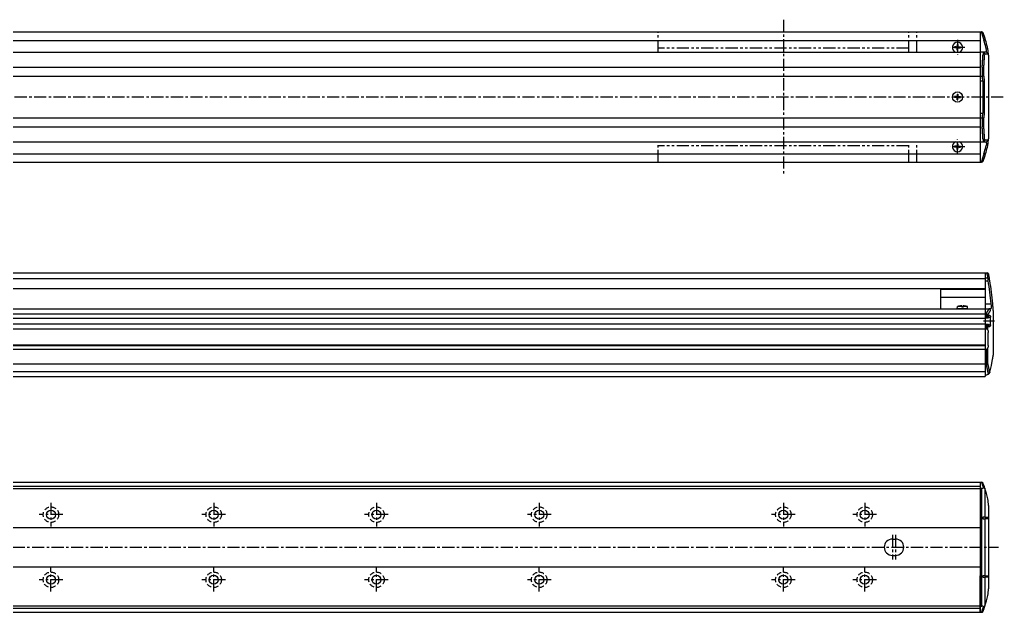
# Model space of a CAD drawing. Extents: x -708 to 484, y 160 to 576.
# Drawn here: x -120 to 484, y 212 to 576 of the extents above; entities that cross this region are included whole.
import ezdxf

# ---------------------------------------------------------------- set-up
doc = ezdxf.new("R2010")
doc.units = 0
for name, pattern in [('CENTER', [12, 7.5, -1.5, 1.5, -1.5]), ('DASHED', [4.5, 3, -1.5]), ('PHANTOM', [15, 7.5, -1.5, 1.5, -1.5, 1.5, -1.5])]:
    doc.linetypes.add(name, pattern=pattern)
doc.layers.get('0').update_dxf_attribs({"linetype": 'CONTINUOUS'})
doc.layers.add('CENTER', color=1, linetype='CENTER')

# ---------------------------------------------------------------- blocks, each defined once
blk = doc.blocks.new('DTL0004')
at = {"color": 0, "linetype": 'CONTINUOUS'}
for p, q in [((-3.15, 0), (-3.04, 1.3)), ((3.15, 0), (-3.15, 0)), ((-0.4, 1.3), (-3.04, 1.3)), ((-0.4, 1.89), (-0.4, 0.9)), ((0.4, 0.9), (-0.4, 0.9)), ((0.4, 1.89), (0.4, 0.9)), ((3.04, 1.3), (0.4, 1.3)), ((3.15, 0), (3.04, 1.3))]:
    blk.add_line(p, q, dxfattribs=at)
for start, end in [(92.87228, 112.35653), (67.64347, 87.12772)]:
    blk.add_arc((0, -6.08), 7.98, start, end, dxfattribs=at)
at = {"color": 0}
blk.add_point((0, 0), dxfattribs=at)
blk.add_point((0, 0), dxfattribs=at)

msp = doc.modelspace()

# ---------------------------------------------------------------- linework, layer by layer
at = {"color": 7, "linetype": 'CONTINUOUS'}
for p, q in [((-537.79, 568.36), (470.21, 568.36)), ((470.21, 568.36), (470.21, 488.36)), ((470.21, 568.36), (470.79, 568.36)), ((470.99, 568.36), (470.79, 568.36)), ((-223.79, 563.16), (470.21, 563.16)), ((472.6, 563.19), (472.45, 563.17)), ((454.46, 559.11), (454.46, 558.61)), ((455.21, 559.11), (454.46, 559.11)), ((455.21, 558.61), (454.46, 558.61)), ((455.96, 560.61), (455.96, 559.86)), ((455.96, 560.61), (456.46, 560.61)), ((455.96, 557.11), (455.96, 557.87)), ((455.96, 557.11), (456.46, 557.11)), ((456.46, 560.61), (456.46, 559.86)), ((456.46, 557.11), (456.46, 557.87)), ((457.2, 559.11), (457.96, 559.11)), ((457.2, 558.61), (457.96, 558.61)), ((457.96, 559.11), (457.96, 558.61)), ((473.59, 558.86), (473.81, 558.13)), ((474.79, 558.09), (474.57, 559.08)), ((-537.79, 555.86), (470.21, 555.86)), ((473.88, 555.86), (470.21, 555.86)), ((473.04, 554.86), (474.87, 554.86)), ((475.11, 555.98), (475.11, 555.99)), ((475.21, 554.01), (475.21, 502.71)), ((-537.79, 546.63), (470.21, 546.63)), ((471.39, 546.61), (471.4, 546.61)), ((471.4, 546.61), (471.4, 541.12)), ((472.38, 541.7), (472.38, 546.44)), ((-537.79, 541.1), (470.21, 541.1)), ((470.21, 541.11), (471.29, 541.11)), ((470.21, 538.36), (471.72, 538.36)), ((471.4, 541.12), (471.29, 541.11)), ((471.72, 538.36), (471.72, 518.36)), ((472.71, 518.36), (472.71, 538.36)), ((454.46, 528.61), (454.46, 528.11)), ((455.21, 528.61), (454.46, 528.61)), ((455.21, 528.11), (454.46, 528.11)), ((455.96, 530.11), (455.96, 529.36)), ((455.96, 530.11), (456.46, 530.11)), ((455.96, 526.61), (455.96, 527.37)), ((455.96, 526.61), (456.46, 526.61)), ((456.46, 530.11), (456.46, 529.36)), ((456.46, 526.61), (456.46, 527.37)), ((457.2, 528.61), (457.96, 528.61)), ((457.2, 528.11), (457.96, 528.11)), ((457.96, 528.61), (457.96, 528.11)), ((-537.79, 515.63), (470.21, 515.63)), ((470.21, 518.36), (471.72, 518.36)), ((470.21, 515.61), (471.29, 515.61)), ((471.29, 515.61), (471.4, 515.61)), ((471.4, 515.61), (471.4, 510.11)), ((472.38, 510.29), (472.38, 515.02)), ((-537.79, 510.09), (470.21, 510.09)), ((471.4, 510.11), (471.39, 510.11)), ((474.87, 501.86), (473.04, 501.86)), ((-537.79, 500.86), (470.21, 500.86)), ((454.46, 498.11), (454.46, 497.61)), ((455.21, 498.11), (454.46, 498.11)), ((455.21, 497.61), (454.46, 497.61)), ((455.96, 499.61), (455.96, 498.86)), ((455.96, 499.61), (456.46, 499.61)), ((455.96, 496.11), (455.96, 496.87)), ((455.96, 496.11), (456.46, 496.11)), ((456.46, 499.61), (456.46, 498.86)), ((456.46, 496.11), (456.46, 496.87)), ((457.2, 498.11), (457.96, 498.11)), ((457.2, 497.61), (457.96, 497.61)), ((457.96, 498.11), (457.96, 497.61)), ((470.21, 500.86), (473.88, 500.86)), ((473.59, 497.86), (473.81, 498.6)), ((474.57, 497.64), (474.79, 498.64)), ((475.11, 500.73), (475.11, 500.75)), ((-223.79, 493.56), (470.21, 493.56)), ((472.6, 493.54), (472.45, 493.56)), ((-537.79, 488.36), (470.21, 488.36)), ((470.21, 488.36), (470.79, 488.36)), ((470.79, 488.36), (470.99, 488.36)), ((-223.79, 420.28), (473.21, 420.28)), ((473.21, 420.28), (473.21, 357.78)), ((473.21, 420.28), (473.21, 410.78)), ((473.21, 420.28), (474.39, 420.28)), ((473.21, 420.28), (473.21, 410.78)), ((473.21, 417.39), (474.9, 417.39)), ((474.4, 420.28), (474.39, 420.28)), ((-223.79, 416.92), (473.21, 416.92)), ((473.21, 415.51), (475.06, 415.51)), ((-223.79, 410.78), (473.21, 410.78)), ((445.71, 410.78), (445.71, 398.28)), ((445.71, 410.31), (473.21, 410.31)), ((445.71, 405.32), (473.21, 405.32)), ((473.21, 401.28), (476.88, 401.28)), ((-537.79, 398.28), (473.21, 398.28)), ((-537.79, 395.28), (473.21, 395.28)), ((473.21, 398.28), (475.45, 398.28)), ((473.21, 398.28), (473.21, 356.78)), ((473.21, 395.28), (473.79, 395.28)), ((473.79, 395.28), (473.99, 395.26)), ((473.99, 395.26), (473.99, 392.68)), ((474.92, 392.68), (474.92, 394.7)), ((476.12, 394.13), (475.17, 394.13)), ((475.17, 394.13), (475.17, 392.68)), ((475.17, 393.13), (476.44, 393.13)), ((476.59, 398.28), (475.45, 398.28)), ((475.45, 398.28), (475.6, 398.27)), ((476.44, 388.43), (476.44, 393.13)), ((476.81, 398.37), (476.59, 398.28)), ((478.11, 398.6), (478.11, 398.59)), ((478.21, 397.28), (478.21, 369.78)), ((-537.79, 392.53), (473.21, 392.53)), ((-537.79, 389.03), (473.21, 389.03)), ((473.21, 392.68), (475.17, 392.68)), ((473.21, 388.88), (475.17, 388.88)), ((473.99, 388.88), (473.99, 386.02)), ((474.92, 385.21), (474.92, 388.88)), ((475.17, 388.88), (475.17, 387.43)), ((475.17, 388.43), (476.44, 388.43)), ((475.17, 387.43), (476.12, 387.43)), ((-537.79, 386.02), (473.21, 386.02)), ((473.21, 386.02), (473.99, 386.02)), ((475.06, 375.78), (475.06, 383.78)), ((-537.79, 376.08), (473.21, 376.08)), ((-537.79, 375.78), (473.21, 375.78)), ((-537.79, 373.54), (473.21, 373.54)), ((473.21, 373.54), (473.99, 373.54)), ((473.99, 373.54), (473.99, 364.28)), ((474.92, 364.55), (474.92, 374.35)), ((-537.79, 364.55), (473.21, 364.55)), ((473.21, 364.28), (473.93, 364.28)), ((473.99, 364.28), (473.93, 364.28)), ((-537.79, 359.78), (473.21, 359.78)), ((-537.79, 356.78), (473.21, 356.78)), ((473.21, 357.78), (474.15, 357.78)), ((476.09, 359.31), (476.05, 359.17)), ((-537.79, 291.83), (470.21, 291.83)), ((470.21, 291.83), (470.21, 211.83)), ((470.21, 291.83), (470.21, 269.38)), ((470.21, 291.83), (470.93, 291.83)), ((470.93, 291.83), (470.99, 291.83)), ((-537.79, 289.23), (470.21, 289.23)), ((-537.79, 287.83), (470.21, 287.83)), ((470.21, 288.08), (471.15, 288.08)), ((471.15, 215.58), (471.15, 288.08)), ((473.05, 288.04), (473.09, 287.91)), ((473.09, 287.91), (473.09, 270.33)), ((475.21, 277.48), (475.21, 226.18)), ((470.66, 270.33), (470.21, 270.33)), ((470.21, 269.38), (470.66, 269.37)), ((470.66, 270.33), (470.66, 233.33)), ((473.09, 270.33), (471.71, 270.33)), ((471.71, 270.33), (471.71, 269.33)), ((471.71, 269.33), (473.09, 269.33)), ((473.09, 270.33), (475.04, 270.33)), ((473.09, 269.33), (473.09, 234.33)), ((475.04, 269.33), (473.09, 269.33)), ((475.04, 270.33), (475.21, 270.27)), ((475.21, 269.27), (475.04, 269.33)), ((-537.79, 263.83), (470.21, 263.83)), ((416.21, 256.83), (418.21, 256.83)), ((416.21, 246.83), (418.21, 246.83)), ((-537.79, 239.83), (470.21, 239.83)), ((470.66, 234.29), (470.21, 234.28)), ((470.21, 211.83), (470.21, 234.28)), ((470.66, 233.33), (470.21, 233.33)), ((473.09, 234.33), (471.71, 234.33)), ((471.71, 233.33), (471.71, 234.33)), ((471.71, 233.33), (473.09, 233.33)), ((473.09, 234.33), (475.04, 234.33)), ((473.09, 233.33), (473.09, 215.75)), ((475.04, 233.33), (473.09, 233.33)), ((475.04, 234.33), (475.21, 234.39)), ((475.21, 233.39), (475.04, 233.33)), ((-537.79, 215.83), (470.21, 215.83)), ((-537.79, 214.43), (470.21, 214.43)), ((-537.79, 211.83), (470.21, 211.83)), ((470.21, 215.58), (471.15, 215.58)), ((470.21, 211.83), (470.93, 211.83)), ((470.99, 211.83), (470.93, 211.83)), ((473.09, 215.75), (473.05, 215.62))]:
    msp.add_line(p, q, dxfattribs=at)
at = {"color": 3, "linetype": 'PHANTOM'}
for p, q in [((272.21, 555.86), (272.21, 568.36)), ((426.21, 555.86), (426.21, 568.36)), ((431.21, 555.86), (431.21, 568.36)), ((426.21, 558.36), (272.21, 558.36)), ((272.21, 488.36), (272.21, 500.86)), ((426.21, 498.36), (272.21, 498.36)), ((426.21, 488.36), (426.21, 500.86)), ((431.21, 488.36), (431.21, 500.86))]:
    msp.add_line(p, q, dxfattribs=at)
at = {"color": 7, "linetype": 'CONTINUOUS'}
for points in [[(473.49, 563.19), (473.49, 563.19), (473.48, 563.21), (473.37, 563.27), (473.17, 563.28), (472.9, 563.25), (472.6, 563.19)], [(474.11, 556.67), (474.02, 557.22), (473.81, 558.13)], [(474.11, 500.06), (474.02, 499.5), (473.81, 498.6)], [(473.49, 493.54), (473.49, 493.54), (473.48, 493.52), (473.37, 493.46), (473.17, 493.45), (472.9, 493.48), (472.6, 493.54)], [(475.06, 415.51), (475.02, 415.94), (474.97, 416.56), (474.93, 417.06), (474.9, 417.39)], [(476.81, 398.37), (477.02, 398.77), (477.11, 399.24)], [(476.12, 394.13), (476.13, 394.13), (476.24, 394.06), (476.33, 393.89), (476.39, 393.65), (476.43, 393.36), (476.44, 393.13)], [(476.44, 388.43), (476.43, 388.33), (476.41, 388.01), (476.35, 387.72), (476.25, 387.52), (476.15, 387.43), (476.12, 387.43)], [(474.92, 385.21), (475, 384.72), (475.06, 383.78)], [(475.06, 375.78), (475.04, 375.24), (474.92, 374.35)], [(476.09, 359.31), (477.01, 363.4), (477.79, 367.36)], [(473.05, 288.04), (473.01, 288.14), (472.86, 288.27), (472.6, 288.32), (472.21, 288.25)], [(474.79, 281.56), (474.01, 284.83), (473.09, 287.91)], [(473.09, 215.75), (474.01, 218.84), (474.79, 222.1)], [(472.21, 215.41), (472.42, 215.35), (472.73, 215.35), (472.95, 215.45), (473.05, 215.62)]]:
    msp.add_lwpolyline(points, dxfattribs=at)
for points in [[(471.39, 546.61, 0), (471.39, 546.68, 0), (471.39, 546.74, 0), (471.4, 546.8, 0), (471.4, 546.86, 0), (471.41, 546.92, 0), (471.41, 546.99, 0), (471.42, 547.05, 0), (471.42, 547.11, 0), (471.42, 547.17, 0), (471.43, 547.23, 0), (471.43, 547.29, 0), (471.44, 547.36, 0), (471.44, 547.42, 0), (471.44, 547.48, 0), (471.45, 547.54, 0), (471.45, 547.6, 0), (471.46, 547.67, 0), (471.46, 547.73, 0), (471.46, 547.79, 0), (471.47, 547.85, 0), (471.47, 547.91, 0), (471.48, 547.98, 0), (471.48, 548.04, 0), (471.49, 548.1, 0), (471.49, 548.16, 0), (471.49, 548.22, 0), (471.5, 548.29, 0), (471.5, 548.35, 0), (471.51, 548.41, 0), (471.51, 548.47, 0), (471.51, 548.53, 0), (471.52, 548.6, 0), (471.52, 548.66, 0), (471.53, 548.72, 0), (471.53, 548.78, 0), (471.53, 548.84, 0), (471.54, 548.9, 0), (471.54, 548.97, 0), (471.55, 549.03, 0), (471.55, 549.09, 0), (471.56, 549.15, 0), (471.56, 549.22, 0), (471.56, 549.28, 0), (471.57, 549.34, 0), (471.57, 549.4, 0), (471.57, 549.46, 0), (471.58, 549.52, 0), (471.58, 549.59, 0), (471.59, 549.65, 0), (471.59, 549.71, 0), (471.6, 549.77, 0), (471.6, 549.84, 0), (471.6, 549.9, 0), (471.61, 549.96, 0), (471.61, 550.02, 0), (471.61, 550.08, 0), (471.62, 550.14, 0), (471.62, 550.21, 0), (471.63, 550.27, 0), (471.63, 550.33, 0), (471.63, 550.39, 0), (471.64, 550.45, 0), (471.64, 550.52, 0), (471.65, 550.58, 0), (471.65, 550.64, 0), (471.65, 550.7, 0), (471.66, 550.76, 0), (471.66, 550.83, 0), (471.67, 550.89, 0), (471.67, 550.95, 0), (471.68, 551.01, 0), (471.68, 551.07, 0), (471.68, 551.14, 0), (471.69, 551.2, 0), (471.69, 551.26, 0), (471.69, 551.32, 0), (471.7, 551.38, 0), (471.7, 551.45, 0), (471.71, 551.51, 0), (471.71, 551.57, 0), (471.71, 551.63, 0), (471.72, 551.69, 0), (471.72, 551.76, 0), (471.73, 551.82, 0), (471.73, 551.88, 0), (471.74, 551.94, 0), (471.74, 552, 0), (471.74, 552.07, 0), (471.75, 552.13, 0), (471.75, 552.19, 0), (471.75, 552.25, 0), (471.76, 552.31, 0), (471.76, 552.38, 0), (471.77, 552.44, 0), (471.77, 552.5, 0), (471.77, 552.56, 0), (471.78, 552.62, 0), (471.78, 552.69, 0), (471.79, 552.75, 0), (471.79, 552.81, 0), (471.79, 552.87, 0), (471.8, 552.93, 0), (471.8, 553, 0), (471.8, 553.06, 0), (471.81, 553.12, 0), (471.81, 553.18, 0), (471.82, 553.24, 0), (471.82, 553.31, 0), (471.82, 553.37, 0), (471.83, 553.43, 0), (471.83, 553.49, 0), (471.84, 553.55, 0), (471.84, 553.62, 0), (471.84, 553.68, 0), (471.85, 553.74, 0), (471.85, 553.8, 0), (471.86, 553.87, 0), (471.86, 553.93, 0), (471.86, 553.99, 0), (471.87, 554.05, 0), (471.87, 554.11, 0), (471.88, 554.17, 0), (471.88, 554.24, 0), (471.88, 554.3, 0), (471.89, 554.36, 0), (471.89, 554.42, 0), (471.89, 554.49, 0), (471.9, 554.55, 0)], [(472.38, 546.44, 0), (472.38, 546.5, 0), (472.39, 546.56, 0), (472.39, 546.62, 0), (472.4, 546.68, 0), (472.4, 546.74, 0), (472.4, 546.8, 0), (472.41, 546.86, 0), (472.41, 546.92, 0), (472.42, 546.98, 0), (472.42, 547.04, 0), (472.43, 547.1, 0), (472.43, 547.16, 0), (472.43, 547.23, 0), (472.44, 547.29, 0), (472.44, 547.35, 0), (472.45, 547.41, 0), (472.45, 547.47, 0), (472.45, 547.53, 0), (472.46, 547.59, 0), (472.46, 547.65, 0), (472.47, 547.71, 0), (472.47, 547.77, 0), (472.47, 547.83, 0), (472.48, 547.89, 0), (472.48, 547.95, 0), (472.49, 548.01, 0), (472.49, 548.07, 0), (472.49, 548.13, 0), (472.5, 548.2, 0), (472.5, 548.26, 0), (472.51, 548.32, 0), (472.51, 548.38, 0), (472.51, 548.44, 0), (472.52, 548.5, 0), (472.52, 548.56, 0), (472.53, 548.62, 0), (472.53, 548.68, 0), (472.53, 548.74, 0), (472.54, 548.8, 0), (472.54, 548.86, 0), (472.55, 548.92, 0), (472.55, 548.98, 0), (472.55, 549.04, 0), (472.56, 549.11, 0), (472.56, 549.17, 0), (472.57, 549.23, 0), (472.57, 549.29, 0), (472.57, 549.35, 0), (472.58, 549.41, 0), (472.58, 549.47, 0), (472.59, 549.53, 0), (472.59, 549.59, 0), (472.59, 549.65, 0), (472.6, 549.71, 0), (472.6, 549.77, 0), (472.61, 549.83, 0), (472.61, 549.89, 0), (472.61, 549.96, 0), (472.62, 550.02, 0), (472.62, 550.08, 0), (472.63, 550.14, 0), (472.63, 550.2, 0), (472.63, 550.26, 0), (472.64, 550.32, 0), (472.64, 550.38, 0), (472.64, 550.44, 0), (472.65, 550.5, 0), (472.65, 550.56, 0), (472.66, 550.62, 0), (472.66, 550.68, 0), (472.67, 550.74, 0), (472.67, 550.8, 0), (472.67, 550.87, 0), (472.68, 550.93, 0), (472.68, 550.99, 0), (472.68, 551.05, 0), (472.69, 551.11, 0), (472.69, 551.17, 0), (472.7, 551.23, 0), (472.7, 551.29, 0), (472.7, 551.35, 0), (472.71, 551.41, 0), (472.71, 551.47, 0), (472.72, 551.53, 0), (472.72, 551.59, 0), (472.72, 551.65, 0), (472.73, 551.71, 0), (472.73, 551.78, 0), (472.74, 551.84, 0), (472.74, 551.9, 0), (472.74, 551.96, 0), (472.75, 552.02, 0), (472.75, 552.08, 0), (472.75, 552.14, 0), (472.76, 552.2, 0), (472.76, 552.26, 0), (472.77, 552.32, 0), (472.77, 552.38, 0), (472.77, 552.44, 0), (472.78, 552.5, 0), (472.78, 552.57, 0), (472.79, 552.63, 0), (472.79, 552.69, 0), (472.79, 552.75, 0), (472.8, 552.81, 0), (472.8, 552.87, 0), (472.8, 552.93, 0), (472.81, 552.99, 0), (472.81, 553.05, 0), (472.82, 553.11, 0), (472.82, 553.17, 0), (472.82, 553.23, 0), (472.83, 553.29, 0), (472.83, 553.35, 0), (472.83, 553.42, 0), (472.84, 553.48, 0), (472.84, 553.54, 0), (472.85, 553.6, 0), (472.85, 553.66, 0), (472.85, 553.72, 0), (472.86, 553.78, 0), (472.86, 553.84, 0), (472.87, 553.9, 0), (472.87, 553.96, 0), (472.87, 554.02, 0), (472.88, 554.08, 0), (472.88, 554.14, 0), (472.88, 554.21, 0)], [(471.9, 502.18, 0), (471.89, 502.24, 0), (471.89, 502.3, 0), (471.89, 502.37, 0), (471.88, 502.43, 0), (471.88, 502.49, 0), (471.88, 502.55, 0), (471.87, 502.61, 0), (471.87, 502.68, 0), (471.86, 502.74, 0), (471.86, 502.8, 0), (471.86, 502.86, 0), (471.85, 502.92, 0), (471.85, 502.99, 0), (471.84, 503.05, 0), (471.84, 503.11, 0), (471.84, 503.17, 0), (471.83, 503.24, 0), (471.83, 503.3, 0), (471.82, 503.36, 0), (471.82, 503.42, 0), (471.82, 503.48, 0), (471.81, 503.54, 0), (471.81, 503.61, 0), (471.8, 503.67, 0), (471.8, 503.73, 0), (471.8, 503.79, 0), (471.79, 503.85, 0), (471.79, 503.92, 0), (471.79, 503.98, 0), (471.78, 504.04, 0), (471.78, 504.1, 0), (471.77, 504.17, 0), (471.77, 504.23, 0), (471.77, 504.29, 0), (471.76, 504.35, 0), (471.76, 504.41, 0), (471.75, 504.48, 0), (471.75, 504.54, 0), (471.75, 504.6, 0), (471.74, 504.66, 0), (471.74, 504.72, 0), (471.74, 504.79, 0), (471.73, 504.85, 0), (471.73, 504.91, 0), (471.72, 504.97, 0), (471.72, 505.03, 0), (471.71, 505.1, 0), (471.71, 505.16, 0), (471.71, 505.22, 0), (471.7, 505.28, 0), (471.7, 505.34, 0), (471.69, 505.4, 0), (471.69, 505.47, 0), (471.69, 505.53, 0), (471.68, 505.59, 0), (471.68, 505.65, 0), (471.68, 505.71, 0), (471.67, 505.78, 0), (471.67, 505.84, 0), (471.66, 505.9, 0), (471.66, 505.96, 0), (471.65, 506.02, 0), (471.65, 506.09, 0), (471.65, 506.15, 0), (471.64, 506.21, 0), (471.64, 506.27, 0), (471.63, 506.33, 0), (471.63, 506.4, 0), (471.63, 506.46, 0), (471.62, 506.52, 0), (471.62, 506.58, 0), (471.61, 506.64, 0), (471.61, 506.71, 0), (471.61, 506.77, 0), (471.6, 506.83, 0), (471.6, 506.89, 0), (471.6, 506.95, 0), (471.59, 507.02, 0), (471.59, 507.08, 0), (471.58, 507.14, 0), (471.58, 507.2, 0), (471.57, 507.26, 0), (471.57, 507.33, 0), (471.57, 507.39, 0), (471.56, 507.45, 0), (471.56, 507.51, 0), (471.56, 507.57, 0), (471.55, 507.64, 0), (471.55, 507.7, 0), (471.54, 507.76, 0), (471.54, 507.82, 0), (471.53, 507.88, 0), (471.53, 507.95, 0), (471.53, 508.01, 0), (471.52, 508.07, 0), (471.52, 508.13, 0), (471.51, 508.19, 0), (471.51, 508.26, 0), (471.51, 508.32, 0), (471.5, 508.38, 0), (471.5, 508.44, 0), (471.49, 508.5, 0), (471.49, 508.57, 0), (471.49, 508.63, 0), (471.48, 508.69, 0), (471.48, 508.75, 0), (471.47, 508.81, 0), (471.47, 508.88, 0), (471.46, 508.94, 0), (471.46, 509, 0), (471.46, 509.06, 0), (471.45, 509.12, 0), (471.45, 509.18, 0), (471.44, 509.25, 0), (471.44, 509.31, 0), (471.44, 509.37, 0), (471.43, 509.43, 0), (471.43, 509.49, 0), (471.42, 509.56, 0), (471.42, 509.62, 0), (471.42, 509.68, 0), (471.41, 509.74, 0), (471.41, 509.8, 0), (471.4, 509.87, 0), (471.4, 509.93, 0), (471.39, 509.99, 0), (471.39, 510.05, 0), (471.39, 510.11, 0)], [(472.88, 502.52, 0), (472.88, 502.58, 0), (472.88, 502.64, 0), (472.87, 502.7, 0), (472.87, 502.76, 0), (472.87, 502.83, 0), (472.86, 502.89, 0), (472.86, 502.95, 0), (472.85, 503.01, 0), (472.85, 503.07, 0), (472.85, 503.13, 0), (472.84, 503.19, 0), (472.84, 503.25, 0), (472.83, 503.31, 0), (472.83, 503.37, 0), (472.83, 503.43, 0), (472.82, 503.49, 0), (472.82, 503.55, 0), (472.82, 503.62, 0), (472.81, 503.68, 0), (472.81, 503.74, 0), (472.8, 503.8, 0), (472.8, 503.86, 0), (472.8, 503.92, 0), (472.79, 503.98, 0), (472.79, 504.04, 0), (472.79, 504.1, 0), (472.78, 504.16, 0), (472.78, 504.22, 0), (472.77, 504.28, 0), (472.77, 504.34, 0), (472.77, 504.4, 0), (472.76, 504.47, 0), (472.76, 504.53, 0), (472.75, 504.59, 0), (472.75, 504.65, 0), (472.75, 504.71, 0), (472.74, 504.77, 0), (472.74, 504.83, 0), (472.74, 504.89, 0), (472.73, 504.95, 0), (472.73, 505.01, 0), (472.72, 505.07, 0), (472.72, 505.13, 0), (472.72, 505.19, 0), (472.71, 505.25, 0), (472.71, 505.32, 0), (472.7, 505.38, 0), (472.7, 505.44, 0), (472.7, 505.5, 0), (472.69, 505.56, 0), (472.69, 505.62, 0), (472.68, 505.68, 0), (472.68, 505.74, 0), (472.68, 505.8, 0), (472.67, 505.86, 0), (472.67, 505.92, 0), (472.67, 505.98, 0), (472.66, 506.04, 0), (472.66, 506.11, 0), (472.65, 506.17, 0), (472.65, 506.23, 0), (472.64, 506.29, 0), (472.64, 506.35, 0), (472.64, 506.41, 0), (472.63, 506.47, 0), (472.63, 506.53, 0), (472.63, 506.59, 0), (472.62, 506.65, 0), (472.62, 506.71, 0), (472.61, 506.77, 0), (472.61, 506.83, 0), (472.61, 506.89, 0), (472.6, 506.95, 0), (472.6, 507.01, 0), (472.59, 507.08, 0), (472.59, 507.14, 0), (472.59, 507.2, 0), (472.58, 507.26, 0), (472.58, 507.32, 0), (472.57, 507.38, 0), (472.57, 507.44, 0), (472.57, 507.5, 0), (472.56, 507.56, 0), (472.56, 507.62, 0), (472.55, 507.68, 0), (472.55, 507.74, 0), (472.55, 507.8, 0), (472.54, 507.87, 0), (472.54, 507.93, 0), (472.53, 507.99, 0), (472.53, 508.05, 0), (472.53, 508.11, 0), (472.52, 508.17, 0), (472.52, 508.23, 0), (472.51, 508.29, 0), (472.51, 508.35, 0), (472.51, 508.41, 0), (472.5, 508.47, 0), (472.5, 508.53, 0), (472.49, 508.59, 0), (472.49, 508.65, 0), (472.49, 508.71, 0), (472.48, 508.77, 0), (472.48, 508.83, 0), (472.47, 508.9, 0), (472.47, 508.96, 0), (472.47, 509.02, 0), (472.46, 509.08, 0), (472.46, 509.14, 0), (472.45, 509.2, 0), (472.45, 509.26, 0), (472.45, 509.32, 0), (472.44, 509.38, 0), (472.44, 509.44, 0), (472.43, 509.5, 0), (472.43, 509.56, 0), (472.43, 509.62, 0), (472.42, 509.68, 0), (472.42, 509.75, 0), (472.41, 509.8, 0), (472.41, 509.87, 0), (472.4, 509.93, 0), (472.4, 509.99, 0), (472.4, 510.05, 0), (472.39, 510.11, 0), (472.39, 510.17, 0), (472.38, 510.23, 0), (472.38, 510.29, 0)], [(473.79, 395.28, 0), (473.81, 395.3, 0), (473.82, 395.33, 0), (473.84, 395.35, 0), (473.85, 395.37, 0), (473.87, 395.39, 0), (473.88, 395.42, 0), (473.9, 395.44, 0), (473.92, 395.46, 0), (473.93, 395.49, 0), (473.95, 395.51, 0), (473.96, 395.53, 0), (473.98, 395.56, 0), (474, 395.58, 0), (474.01, 395.6, 0), (474.03, 395.62, 0), (474.04, 395.65, 0), (474.06, 395.67, 0), (474.07, 395.69, 0), (474.09, 395.72, 0), (474.1, 395.74, 0), (474.12, 395.76, 0), (474.13, 395.79, 0), (474.15, 395.81, 0), (474.16, 395.83, 0), (474.18, 395.86, 0), (474.19, 395.88, 0), (474.21, 395.9, 0), (474.23, 395.93, 0), (474.24, 395.95, 0), (474.26, 395.97, 0), (474.27, 396, 0), (474.29, 396.02, 0), (474.3, 396.04, 0), (474.32, 396.06, 0), (474.33, 396.09, 0), (474.35, 396.11, 0), (474.36, 396.13, 0), (474.38, 396.16, 0), (474.39, 396.18, 0), (474.4, 396.2, 0), (474.42, 396.23, 0), (474.43, 396.25, 0), (474.45, 396.27, 0), (474.46, 396.3, 0), (474.48, 396.32, 0), (474.49, 396.34, 0), (474.51, 396.37, 0), (474.52, 396.39, 0), (474.54, 396.41, 0), (474.55, 396.44, 0), (474.57, 396.46, 0), (474.58, 396.48, 0), (474.6, 396.51, 0), (474.61, 396.53, 0), (474.62, 396.55, 0), (474.64, 396.58, 0), (474.65, 396.6, 0), (474.67, 396.62, 0), (474.68, 396.65, 0), (474.7, 396.67, 0), (474.71, 396.69, 0), (474.72, 396.72, 0), (474.74, 396.74, 0), (474.75, 396.76, 0), (474.77, 396.79, 0), (474.78, 396.81, 0), (474.79, 396.83, 0), (474.81, 396.86, 0), (474.82, 396.88, 0), (474.84, 396.9, 0), (474.85, 396.93, 0), (474.86, 396.95, 0), (474.88, 396.97, 0), (474.89, 397, 0), (474.91, 397.02, 0), (474.92, 397.04, 0), (474.93, 397.07, 0), (474.95, 397.09, 0), (474.96, 397.11, 0), (474.98, 397.14, 0), (474.99, 397.16, 0), (475, 397.18, 0), (475.01, 397.21, 0), (475.03, 397.23, 0), (475.04, 397.25, 0), (475.06, 397.28, 0), (475.07, 397.3, 0), (475.08, 397.32, 0), (475.1, 397.35, 0), (475.11, 397.37, 0), (475.12, 397.39, 0), (475.14, 397.42, 0), (475.15, 397.44, 0), (475.16, 397.47, 0), (475.18, 397.49, 0), (475.19, 397.51, 0), (475.2, 397.54, 0), (475.21, 397.56, 0), (475.23, 397.58, 0), (475.24, 397.61, 0), (475.25, 397.63, 0), (475.27, 397.65, 0), (475.28, 397.68, 0), (475.29, 397.7, 0), (475.31, 397.73, 0), (475.32, 397.75, 0), (475.33, 397.77, 0), (475.34, 397.8, 0), (475.36, 397.82, 0), (475.37, 397.84, 0), (475.38, 397.87, 0), (475.4, 397.89, 0), (475.41, 397.91, 0), (475.42, 397.94, 0), (475.43, 397.96, 0), (475.45, 397.99, 0), (475.46, 398.01, 0), (475.47, 398.03, 0), (475.48, 398.06, 0), (475.5, 398.08, 0), (475.51, 398.1, 0), (475.52, 398.13, 0), (475.53, 398.15, 0), (475.55, 398.17, 0), (475.56, 398.2, 0), (475.57, 398.22, 0), (475.58, 398.25, 0), (475.6, 398.27, 0)], [(474.92, 394.7, 0), (474.93, 394.72, 0), (474.95, 394.74, 0), (474.96, 394.76, 0), (474.97, 394.78, 0), (474.99, 394.8, 0), (475, 394.82, 0), (475.01, 394.84, 0), (475.03, 394.86, 0), (475.04, 394.88, 0), (475.05, 394.9, 0), (475.07, 394.92, 0), (475.08, 394.94, 0), (475.1, 394.96, 0), (475.11, 394.98, 0), (475.12, 395, 0), (475.13, 395.02, 0), (475.15, 395.04, 0), (475.16, 395.06, 0), (475.18, 395.08, 0), (475.19, 395.1, 0), (475.2, 395.12, 0), (475.21, 395.14, 0), (475.23, 395.16, 0), (475.24, 395.18, 0), (475.25, 395.2, 0), (475.27, 395.22, 0), (475.28, 395.24, 0), (475.29, 395.26, 0), (475.31, 395.28, 0), (475.32, 395.3, 0), (475.33, 395.32, 0), (475.34, 395.34, 0), (475.36, 395.36, 0), (475.37, 395.38, 0), (475.38, 395.4, 0), (475.4, 395.42, 0), (475.41, 395.44, 0), (475.42, 395.46, 0), (475.44, 395.48, 0), (475.45, 395.5, 0), (475.46, 395.52, 0), (475.47, 395.54, 0), (475.49, 395.56, 0), (475.5, 395.58, 0), (475.51, 395.6, 0), (475.52, 395.62, 0), (475.54, 395.64, 0), (475.55, 395.66, 0), (475.56, 395.68, 0), (475.57, 395.7, 0), (475.59, 395.72, 0), (475.6, 395.74, 0), (475.61, 395.76, 0), (475.62, 395.78, 0), (475.64, 395.8, 0), (475.65, 395.82, 0), (475.66, 395.84, 0), (475.68, 395.86, 0), (475.69, 395.88, 0), (475.7, 395.9, 0), (475.71, 395.92, 0), (475.72, 395.94, 0), (475.74, 395.96, 0), (475.75, 395.98, 0), (475.76, 396, 0), (475.77, 396.02, 0), (475.79, 396.04, 0), (475.8, 396.06, 0), (475.81, 396.08, 0), (475.82, 396.1, 0), (475.83, 396.12, 0), (475.85, 396.14, 0), (475.86, 396.16, 0), (475.87, 396.18, 0), (475.88, 396.2, 0), (475.89, 396.22, 0), (475.91, 396.24, 0), (475.92, 396.26, 0), (475.93, 396.29, 0), (475.94, 396.31, 0), (475.95, 396.32, 0), (475.97, 396.35, 0), (475.98, 396.37, 0), (475.99, 396.39, 0), (476, 396.41, 0), (476.01, 396.43, 0), (476.02, 396.45, 0), (476.04, 396.47, 0), (476.05, 396.49, 0), (476.06, 396.51, 0), (476.07, 396.53, 0), (476.08, 396.55, 0), (476.1, 396.57, 0), (476.11, 396.59, 0), (476.12, 396.61, 0), (476.13, 396.63, 0), (476.14, 396.65, 0), (476.15, 396.67, 0), (476.16, 396.69, 0), (476.18, 396.71, 0), (476.19, 396.73, 0), (476.2, 396.75, 0), (476.21, 396.77, 0), (476.22, 396.79, 0), (476.23, 396.81, 0), (476.25, 396.83, 0), (476.26, 396.85, 0), (476.27, 396.87, 0), (476.28, 396.89, 0), (476.29, 396.91, 0), (476.3, 396.93, 0), (476.31, 396.95, 0), (476.32, 396.97, 0), (476.33, 396.99, 0), (476.35, 397.01, 0), (476.36, 397.04, 0), (476.37, 397.06, 0), (476.38, 397.08, 0), (476.39, 397.1, 0), (476.4, 397.12, 0), (476.41, 397.14, 0), (476.42, 397.16, 0), (476.43, 397.18, 0), (476.44, 397.2, 0), (476.46, 397.22, 0), (476.47, 397.24, 0), (476.48, 397.26, 0), (476.49, 397.28, 0)], [(475.21, 358.09, 0), (475.2, 358.13, 0), (475.19, 358.18, 0), (475.19, 358.23, 0), (475.18, 358.28, 0), (475.17, 358.33, 0), (475.16, 358.38, 0), (475.15, 358.43, 0), (475.14, 358.48, 0), (475.13, 358.53, 0), (475.12, 358.57, 0), (475.11, 358.62, 0), (475.1, 358.67, 0), (475.09, 358.72, 0), (475.08, 358.77, 0), (475.07, 358.82, 0), (475.07, 358.87, 0), (475.06, 358.92, 0), (475.05, 358.97, 0), (475.04, 359.01, 0), (475.03, 359.06, 0), (475.02, 359.11, 0), (475.01, 359.16, 0), (475, 359.21, 0), (474.99, 359.26, 0), (474.98, 359.31, 0), (474.97, 359.36, 0), (474.96, 359.4, 0), (474.95, 359.45, 0), (474.94, 359.5, 0), (474.93, 359.55, 0), (474.92, 359.6, 0), (474.92, 359.65, 0), (474.9, 359.7, 0), (474.9, 359.75, 0), (474.89, 359.79, 0), (474.88, 359.84, 0), (474.87, 359.89, 0), (474.86, 359.94, 0), (474.85, 359.99, 0), (474.84, 360.04, 0), (474.83, 360.09, 0), (474.82, 360.13, 0), (474.81, 360.18, 0), (474.8, 360.23, 0), (474.79, 360.28, 0), (474.78, 360.33, 0), (474.77, 360.38, 0), (474.76, 360.43, 0), (474.75, 360.47, 0), (474.74, 360.52, 0), (474.73, 360.57, 0), (474.72, 360.62, 0), (474.71, 360.67, 0), (474.7, 360.72, 0), (474.69, 360.76, 0), (474.68, 360.81, 0), (474.67, 360.86, 0), (474.66, 360.91, 0), (474.65, 360.96, 0), (474.64, 361.01, 0), (474.63, 361.06, 0), (474.62, 361.1, 0), (474.61, 361.15, 0), (474.6, 361.2, 0), (474.59, 361.25, 0), (474.58, 361.3, 0), (474.57, 361.35, 0), (474.56, 361.39, 0), (474.55, 361.44, 0), (474.54, 361.49, 0), (474.53, 361.54, 0), (474.52, 361.59, 0), (474.51, 361.64, 0), (474.5, 361.68, 0), (474.49, 361.73, 0), (474.48, 361.78, 0), (474.47, 361.83, 0), (474.46, 361.88, 0), (474.45, 361.93, 0), (474.44, 361.97, 0), (474.43, 362.02, 0), (474.42, 362.07, 0), (474.41, 362.12, 0), (474.4, 362.17, 0), (474.39, 362.21, 0), (474.38, 362.26, 0), (474.37, 362.31, 0), (474.36, 362.36, 0), (474.35, 362.41, 0), (474.34, 362.46, 0), (474.33, 362.5, 0), (474.32, 362.55, 0), (474.31, 362.6, 0), (474.3, 362.65, 0), (474.29, 362.7, 0), (474.28, 362.75, 0), (474.26, 362.79, 0), (474.25, 362.84, 0), (474.24, 362.89, 0), (474.23, 362.94, 0), (474.22, 362.99, 0), (474.21, 363.03, 0), (474.2, 363.08, 0), (474.19, 363.13, 0), (474.18, 363.18, 0), (474.17, 363.23, 0), (474.16, 363.27, 0), (474.15, 363.32, 0), (474.14, 363.37, 0), (474.13, 363.42, 0), (474.12, 363.47, 0), (474.11, 363.51, 0), (474.1, 363.56, 0), (474.09, 363.61, 0), (474.07, 363.66, 0), (474.06, 363.7, 0), (474.05, 363.75, 0), (474.04, 363.8, 0), (474.03, 363.85, 0), (474.02, 363.9, 0), (474.01, 363.94, 0), (474, 363.99, 0), (473.99, 364.04, 0), (473.98, 364.09, 0), (473.97, 364.14, 0), (473.96, 364.18, 0), (473.95, 364.23, 0), (473.93, 364.28, 0)], [(476.05, 359.17, 0), (476.05, 359.21, 0), (476.04, 359.25, 0), (476.03, 359.3, 0), (476.02, 359.34, 0), (476.01, 359.38, 0), (476, 359.43, 0), (476, 359.47, 0), (475.99, 359.51, 0), (475.98, 359.55, 0), (475.97, 359.59, 0), (475.96, 359.64, 0), (475.95, 359.68, 0), (475.95, 359.72, 0), (475.94, 359.76, 0), (475.93, 359.81, 0), (475.92, 359.85, 0), (475.91, 359.89, 0), (475.9, 359.93, 0), (475.9, 359.98, 0), (475.89, 360.02, 0), (475.88, 360.06, 0), (475.87, 360.1, 0), (475.86, 360.14, 0), (475.85, 360.19, 0), (475.85, 360.23, 0), (475.84, 360.27, 0), (475.83, 360.31, 0), (475.82, 360.36, 0), (475.81, 360.4, 0), (475.8, 360.44, 0), (475.8, 360.48, 0), (475.79, 360.52, 0), (475.78, 360.57, 0), (475.77, 360.61, 0), (475.76, 360.65, 0), (475.75, 360.69, 0), (475.74, 360.74, 0), (475.74, 360.78, 0), (475.73, 360.82, 0), (475.72, 360.86, 0), (475.71, 360.9, 0), (475.7, 360.95, 0), (475.69, 360.99, 0), (475.68, 361.03, 0), (475.68, 361.07, 0), (475.67, 361.12, 0), (475.66, 361.16, 0), (475.65, 361.2, 0), (475.64, 361.24, 0), (475.63, 361.28, 0), (475.62, 361.33, 0), (475.61, 361.37, 0), (475.61, 361.41, 0), (475.6, 361.45, 0), (475.59, 361.49, 0), (475.58, 361.54, 0), (475.57, 361.58, 0), (475.56, 361.62, 0), (475.55, 361.66, 0), (475.54, 361.7, 0), (475.53, 361.75, 0), (475.53, 361.79, 0), (475.52, 361.83, 0), (475.51, 361.87, 0), (475.5, 361.91, 0), (475.49, 361.96, 0), (475.48, 362, 0), (475.47, 362.04, 0), (475.46, 362.08, 0), (475.45, 362.12, 0), (475.45, 362.17, 0), (475.44, 362.21, 0), (475.43, 362.25, 0), (475.42, 362.29, 0), (475.41, 362.33, 0), (475.4, 362.38, 0), (475.39, 362.42, 0), (475.38, 362.46, 0), (475.37, 362.5, 0), (475.37, 362.54, 0), (475.36, 362.59, 0), (475.35, 362.63, 0), (475.34, 362.67, 0), (475.33, 362.71, 0), (475.32, 362.75, 0), (475.31, 362.8, 0), (475.3, 362.84, 0), (475.29, 362.88, 0), (475.28, 362.92, 0), (475.27, 362.96, 0), (475.26, 363, 0), (475.26, 363.05, 0), (475.25, 363.09, 0), (475.24, 363.13, 0), (475.23, 363.17, 0), (475.22, 363.21, 0), (475.21, 363.25, 0), (475.2, 363.3, 0), (475.19, 363.34, 0), (475.18, 363.38, 0), (475.17, 363.42, 0), (475.16, 363.46, 0), (475.15, 363.51, 0), (475.14, 363.55, 0), (475.14, 363.59, 0), (475.13, 363.63, 0), (475.12, 363.67, 0), (475.11, 363.71, 0), (475.1, 363.76, 0), (475.09, 363.8, 0), (475.08, 363.84, 0), (475.07, 363.88, 0), (475.06, 363.92, 0), (475.05, 363.96, 0), (475.04, 364.01, 0), (475.03, 364.05, 0), (475.02, 364.09, 0), (475.01, 364.13, 0), (475, 364.17, 0), (475, 364.21, 0), (474.99, 364.26, 0), (474.98, 364.3, 0), (474.97, 364.34, 0), (474.96, 364.38, 0), (474.95, 364.42, 0), (474.94, 364.46, 0), (474.93, 364.51, 0), (474.92, 364.55, 0)], [(471.15, 288.08, 0), (471.16, 288.08, 0), (471.17, 288.08, 0), (471.18, 288.08, 0), (471.18, 288.08, 0), (471.19, 288.08, 0), (471.2, 288.08, 0), (471.21, 288.08, 0), (471.22, 288.08, 0), (471.23, 288.08, 0), (471.24, 288.08, 0), (471.25, 288.08, 0), (471.25, 288.08, 0), (471.26, 288.08, 0), (471.27, 288.08, 0), (471.28, 288.08, 0), (471.29, 288.08, 0), (471.3, 288.08, 0), (471.31, 288.08, 0), (471.31, 288.08, 0), (471.32, 288.08, 0), (471.33, 288.08, 0), (471.34, 288.08, 0), (471.35, 288.08, 0), (471.36, 288.08, 0), (471.37, 288.08, 0), (471.38, 288.08, 0), (471.38, 288.08, 0), (471.39, 288.09, 0), (471.4, 288.09, 0), (471.41, 288.09, 0), (471.42, 288.09, 0), (471.43, 288.09, 0), (471.44, 288.09, 0), (471.45, 288.09, 0), (471.45, 288.09, 0), (471.46, 288.09, 0), (471.47, 288.09, 0), (471.48, 288.09, 0), (471.49, 288.09, 0), (471.5, 288.1, 0), (471.51, 288.1, 0), (471.51, 288.1, 0), (471.52, 288.1, 0), (471.53, 288.1, 0), (471.54, 288.1, 0), (471.55, 288.1, 0), (471.56, 288.1, 0), (471.57, 288.1, 0), (471.57, 288.1, 0), (471.58, 288.11, 0), (471.59, 288.11, 0), (471.6, 288.11, 0), (471.61, 288.11, 0), (471.62, 288.11, 0), (471.63, 288.11, 0), (471.63, 288.11, 0), (471.64, 288.11, 0), (471.65, 288.11, 0), (471.66, 288.12, 0), (471.67, 288.12, 0), (471.68, 288.12, 0), (471.69, 288.12, 0), (471.69, 288.12, 0), (471.7, 288.12, 0), (471.71, 288.12, 0), (471.72, 288.12, 0), (471.73, 288.13, 0), (471.74, 288.13, 0), (471.74, 288.13, 0), (471.75, 288.13, 0), (471.76, 288.13, 0), (471.77, 288.13, 0), (471.78, 288.14, 0), (471.79, 288.14, 0), (471.79, 288.14, 0), (471.8, 288.14, 0), (471.81, 288.14, 0), (471.82, 288.14, 0), (471.83, 288.15, 0), (471.84, 288.15, 0), (471.84, 288.15, 0), (471.85, 288.15, 0), (471.86, 288.15, 0), (471.87, 288.15, 0), (471.88, 288.16, 0), (471.88, 288.16, 0), (471.89, 288.16, 0), (471.9, 288.16, 0), (471.91, 288.16, 0), (471.92, 288.17, 0), (471.93, 288.17, 0), (471.93, 288.17, 0), (471.94, 288.17, 0), (471.95, 288.17, 0), (471.96, 288.18, 0), (471.97, 288.18, 0), (471.97, 288.18, 0), (471.98, 288.18, 0), (471.99, 288.18, 0), (472, 288.19, 0), (472, 288.19, 0), (472.01, 288.19, 0), (472.02, 288.19, 0), (472.03, 288.19, 0), (472.04, 288.2, 0), (472.05, 288.2, 0), (472.05, 288.2, 0), (472.06, 288.2, 0), (472.07, 288.21, 0), (472.08, 288.21, 0), (472.08, 288.21, 0), (472.09, 288.21, 0), (472.1, 288.22, 0), (472.11, 288.22, 0), (472.12, 288.22, 0), (472.12, 288.22, 0), (472.13, 288.23, 0), (472.14, 288.23, 0), (472.14, 288.23, 0), (472.15, 288.23, 0), (472.16, 288.24, 0), (472.17, 288.24, 0), (472.18, 288.24, 0), (472.18, 288.24, 0), (472.19, 288.25, 0), (472.2, 288.25, 0), (472.2, 288.25, 0), (472.21, 288.25, 0)], [(472.21, 215.41, 0), (472.2, 215.41, 0), (472.2, 215.41, 0), (472.19, 215.41, 0), (472.18, 215.42, 0), (472.18, 215.42, 0), (472.17, 215.42, 0), (472.16, 215.42, 0), (472.15, 215.43, 0), (472.14, 215.43, 0), (472.14, 215.43, 0), (472.13, 215.43, 0), (472.12, 215.44, 0), (472.12, 215.44, 0), (472.11, 215.44, 0), (472.1, 215.44, 0), (472.09, 215.45, 0), (472.08, 215.45, 0), (472.08, 215.45, 0), (472.07, 215.45, 0), (472.06, 215.46, 0), (472.05, 215.46, 0), (472.05, 215.46, 0), (472.04, 215.46, 0), (472.03, 215.47, 0), (472.02, 215.47, 0), (472.01, 215.47, 0), (472, 215.47, 0), (472, 215.47, 0), (471.99, 215.48, 0), (471.98, 215.48, 0), (471.97, 215.48, 0), (471.97, 215.48, 0), (471.96, 215.48, 0), (471.95, 215.49, 0), (471.94, 215.49, 0), (471.93, 215.49, 0), (471.93, 215.49, 0), (471.92, 215.49, 0), (471.91, 215.5, 0), (471.9, 215.5, 0), (471.89, 215.5, 0), (471.88, 215.5, 0), (471.88, 215.5, 0), (471.87, 215.5, 0), (471.86, 215.51, 0), (471.85, 215.51, 0), (471.84, 215.51, 0), (471.84, 215.51, 0), (471.83, 215.51, 0), (471.82, 215.52, 0), (471.81, 215.52, 0), (471.8, 215.52, 0), (471.79, 215.52, 0), (471.79, 215.52, 0), (471.78, 215.52, 0), (471.77, 215.53, 0), (471.76, 215.53, 0), (471.75, 215.53, 0), (471.74, 215.53, 0), (471.74, 215.53, 0), (471.73, 215.53, 0), (471.72, 215.53, 0), (471.71, 215.54, 0), (471.7, 215.54, 0), (471.69, 215.54, 0), (471.69, 215.54, 0), (471.68, 215.54, 0), (471.67, 215.54, 0), (471.66, 215.54, 0), (471.65, 215.55, 0), (471.64, 215.55, 0), (471.63, 215.55, 0), (471.63, 215.55, 0), (471.62, 215.55, 0), (471.61, 215.55, 0), (471.6, 215.55, 0), (471.59, 215.55, 0), (471.58, 215.56, 0), (471.57, 215.56, 0), (471.57, 215.56, 0), (471.56, 215.56, 0), (471.55, 215.56, 0), (471.54, 215.56, 0), (471.53, 215.56, 0), (471.52, 215.56, 0), (471.51, 215.56, 0), (471.51, 215.56, 0), (471.5, 215.56, 0), (471.49, 215.57, 0), (471.48, 215.57, 0), (471.47, 215.57, 0), (471.46, 215.57, 0), (471.45, 215.57, 0), (471.45, 215.57, 0), (471.44, 215.57, 0), (471.43, 215.57, 0), (471.42, 215.57, 0), (471.41, 215.57, 0), (471.4, 215.57, 0), (471.39, 215.57, 0), (471.38, 215.57, 0), (471.38, 215.57, 0), (471.37, 215.58, 0), (471.36, 215.58, 0), (471.35, 215.58, 0), (471.34, 215.58, 0), (471.33, 215.58, 0), (471.32, 215.58, 0), (471.31, 215.58, 0), (471.31, 215.58, 0), (471.3, 215.58, 0), (471.29, 215.58, 0), (471.28, 215.58, 0), (471.27, 215.58, 0), (471.26, 215.58, 0), (471.25, 215.58, 0), (471.25, 215.58, 0), (471.24, 215.58, 0), (471.23, 215.58, 0), (471.22, 215.58, 0), (471.21, 215.58, 0), (471.2, 215.58, 0), (471.19, 215.58, 0), (471.18, 215.58, 0), (471.18, 215.58, 0), (471.17, 215.58, 0), (471.16, 215.58, 0), (471.15, 215.58, 0)]]:
    msp.add_polyline3d(points, dxfattribs=at)
for centre, radius in [((456.21, 528.36), 3.15), ((-100.79, 271.83), 2.75), ((-0.79, 271.83), 2.75), ((99.21, 271.83), 2.75), ((199.21, 271.83), 2.75), ((349.21, 271.83), 2.75), ((399.21, 271.83), 2.75), ((-100.79, 231.83), 2.75), ((-0.79, 231.83), 2.75), ((99.21, 231.83), 2.75), ((199.21, 231.83), 2.75), ((349.21, 231.83), 2.75), ((399.21, 231.83), 2.75)]:
    msp.add_circle(centre, radius, dxfattribs=at)
at = {"color": 3, "linetype": 'DASHED'}
for centre in [(-100.79, 271.83), (-0.79, 271.83), (99.21, 271.83), (199.21, 271.83), (349.21, 271.83), (399.21, 271.83), (-100.79, 231.83), (-0.79, 231.83), (99.21, 231.83), (199.21, 231.83), (349.21, 231.83), (399.21, 231.83)]:
    msp.add_circle(centre, 4.75, dxfattribs=at)
at = {"color": 7, "linetype": 'CONTINUOUS'}
for centre, radius, start, end in [((416.04, 546.36), 59, 16.56597, 21.89343), ((470.99, 567.36), 1, 21.37108, 90), ((416.04, 545.86), 60, 16.78278, 21.37108), ((416.04, 545.86), 59, 12.72894, 17.05476), ((416.04, 545.86), 60, 12.72894, 16.78278), ((456.21, 558.86), 3.15, 287.7528, 252.2472), ((455.21, 559.86), 0.748, 269.99996, 0), ((455.21, 557.87), 0.748, 0.00003, 90.00006), ((457.2, 559.86), 0.748, 179.99998, 270.00002), ((457.2, 557.87), 0.748, 90.00001, 180.00005), ((472.51, 556.69), 1.6, 328.87242, 359.13398), ((455.21, 554.01), 20, 5.67781, 11.75718), ((475.88, 554.74), 3.98, 163.61121, 182.76383), ((472.05, 554.87), 0.993, 359.61857, 89.61342), ((473.97, 554.29), 1.09, 148.4536, 184.54107), ((473.88, 554.87), 0.998, 359.88082, 89.88032), ((472.66, 555.91), 2.45, 334.63077, 1.55751), ((455.21, 554.01), 20, 360, 5.63916), ((465.44, 538.78), 6.3, 356.229, 21.77364), ((471.41, 542.22), 1.1, 269.52124, 331.92893), ((459.61, 538.77), 13.1, 358.20376, 12.92438), ((455.21, 529.36), 0.748, 269.99996, 0), ((455.21, 527.37), 0.748, 0.00003, 90.00006), ((457.2, 529.36), 0.748, 179.99998, 270.00002), ((457.2, 527.37), 0.748, 90.00001, 180.00005), ((465.54, 517.93), 6.19, 338.01187, 3.98549), ((471.41, 514.5), 1.1, 28.07107, 90.47876), ((458.96, 518.02), 13.75, 347.42327, 1.44859), ((475.05, 501.89), 3.17, 174.72944, 198.89552), ((472.05, 501.86), 0.993, 270.38658, 0.38143), ((473.77, 502.39), 0.898, 171.36519, 215.64015), ((473.88, 501.86), 0.998, 270.11968, 0.11918), ((473, 500.89), 2.12, 356.28426, 27.52745), ((455.21, 502.71), 20, 354.36084, 360), ((456.21, 497.86), 3.15, 107.7528, 72.2472), ((455.21, 498.86), 0.748, 269.99996, 0), ((455.21, 496.87), 0.748, 0.00003, 90.00006), ((457.2, 498.86), 0.748, 179.99998, 270.00002), ((457.2, 496.87), 0.748, 90.00001, 180.00005), ((416.04, 510.86), 59, 342.94524, 347.27106), ((416.04, 510.86), 60, 343.21722, 347.27106), ((472.51, 500.04), 1.6, 0.86602, 31.12758), ((455.21, 502.71), 20, 348.24282, 354.32219), ((416.04, 510.36), 59, 338.10657, 343.43403), ((416.04, 510.86), 60, 338.62892, 343.21722), ((470.99, 489.36), 1, 270, 338.62892), ((278.71, 384.09), 199, 9.63471, 10.47913), ((474.4, 419.28), 1, 10.46147, 90), ((474.94, 416.43), 0.959, 11.14735, 92.70404), ((278.71, 383.15), 200, 9.63471, 10.46147), ((278.71, 383.15), 199, 5.22816, 9.3604), ((278.71, 383.15), 200, 9.3604, 9.63471), ((278.71, 383.15), 200, 5.22816, 9.3604), ((364.86, 387.61), 112.85, 5.91191, 6.95625), ((278.71, 383.15), 200, 4.42733, 5.22816), ((473.78, 393.85), 1.42, 36.78392, 81.52427), ((475.41, 397.2), 1.08, 4.07077, 80.08202), ((278.71, 383.15), 200, 4.05227, 4.42733), ((474, 385.09), 0.923, 7.45849, 90.99882), ((474.01, 374.46), 0.92, 268.83479, 352.7079), ((330.21, 394.19), 150, 349.69497, 350.63321), ((473.98, 366.06), 1.78, 270.08272, 301.71327), ((474.15, 359.78), 2, 270, 302.14676), ((474.15, 359.78), 2, 302.14676, 342.25517), ((416.04, 270.2), 59, 17.82265, 21.51086), ((470.99, 290.83), 1, 21.37108, 90), ((416.04, 269.33), 60, 18.16682, 21.37108), ((455.21, 277.48), 20, 0, 11.75718), ((416.21, 251.83), 5, 90, 270), ((418.21, 251.83), 5, 270, 90), ((455.21, 226.18), 20, 348.24282, 0), ((416.04, 233.46), 59, 338.48914, 342.17735), ((470.99, 212.83), 1, 270, 338.62892), ((416.04, 234.33), 60, 338.62892, 341.83318)]:
    msp.add_arc(centre, radius, start, end, dxfattribs=at)
at = {"layer": 'CENTER', "color": 1, "linetype": 'CENTER'}
for p, q in [((349.21, 575.86), (349.21, 480.86)), ((456.21, 563.4), (456.21, 554.32)), ((460.75, 558.86), (451.67, 558.86)), ((484.36, 528.36), (-575.21, 528.36)), ((456.21, 493.32), (456.21, 502.4)), ((460.75, 497.86), (451.67, 497.86)), ((472.2, 390.78), (478.98, 390.78)), ((-100.79, 279.12), (-100.79, 264.54)), ((-0.79, 279.12), (-0.79, 264.54)), ((99.21, 279.12), (99.21, 264.54)), ((199.21, 279.12), (199.21, 264.54)), ((349.21, 279.12), (349.21, 264.54)), ((399.21, 279.12), (399.21, 264.54)), ((-93.5, 271.83), (-108.08, 271.83)), ((6.5, 271.83), (-8.08, 271.83)), ((106.5, 271.83), (91.92, 271.83)), ((206.5, 271.83), (191.92, 271.83)), ((356.5, 271.83), (341.92, 271.83)), ((406.5, 271.83), (391.92, 271.83)), ((416.21, 259.37), (416.21, 244.29)), ((418.21, 259.37), (418.21, 244.29)), ((-556.42, 251.83), (481.43, 251.83)), ((-100.79, 224.54), (-100.79, 239.12)), ((-0.79, 224.54), (-0.79, 239.12)), ((99.21, 224.54), (99.21, 239.12)), ((199.21, 224.54), (199.21, 239.12)), ((349.21, 224.54), (349.21, 239.12)), ((399.21, 224.54), (399.21, 239.12)), ((-93.5, 231.83), (-108.08, 231.83)), ((6.5, 231.83), (-8.08, 231.83)), ((106.5, 231.83), (91.92, 231.83)), ((206.5, 231.83), (191.92, 231.83)), ((356.5, 231.83), (341.92, 231.83)), ((406.5, 231.83), (391.92, 231.83))]:
    msp.add_line(p, q, dxfattribs=at)

# ---------------------------------------------------------------- block references
at = {"color": 7, "zscale": 2}
msp.add_blockref('DTL0004', (459.21, 398.28), dxfattribs=at)

doc.saveas('drawing.dxf')
